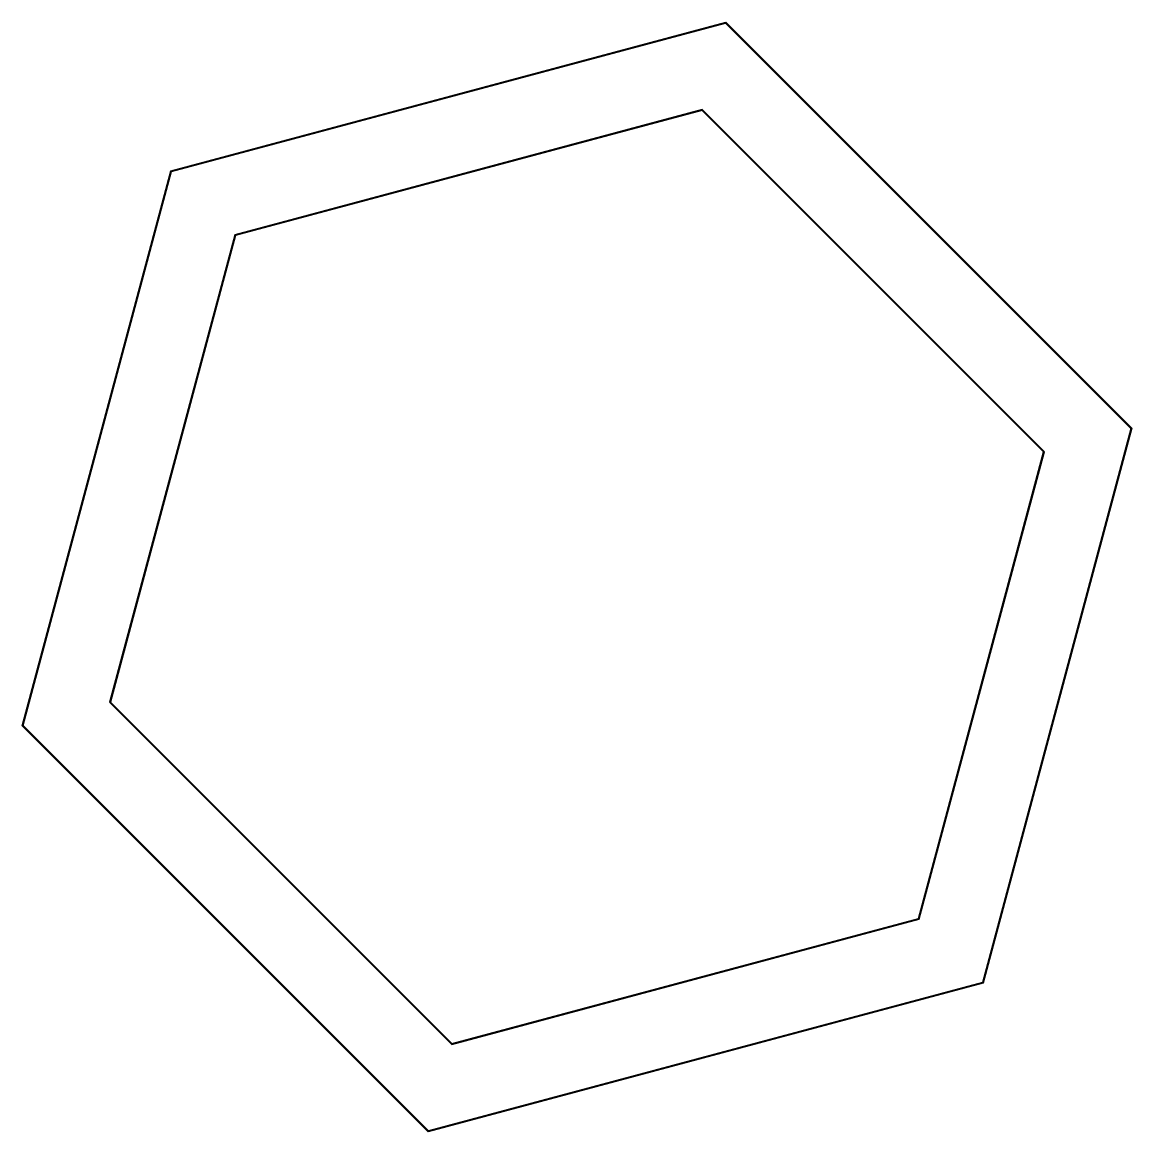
# Model space of a CAD drawing. Header units: millimetres. Extents: x -193 to -78, y 208 to 322.
import ezdxf

# ---------------------------------------------------------------- set-up
doc = ezdxf.new("R2010")
doc.units = ezdxf.units.MM
doc.layers.get('0').update_dxf_attribs({"linetype": 'CONTINUOUS'})

msp = doc.modelspace()

# ---------------------------------------------------------------- linework, layer by layer
for points in [[(-119.89, 322.31), (-77.94, 280.36), (-93.29, 223.04), (-150.61, 207.69), (-192.56, 249.64), (-177.21, 306.96)], [(-119.92, 322.22), (-78.03, 280.33), (-93.36, 223.11), (-150.58, 207.78), (-192.47, 249.67), (-177.14, 306.89)], [(-86.95, 277.94), (-122.31, 313.3), (-170.61, 300.36), (-183.55, 252.06), (-148.19, 216.7), (-99.89, 229.64)], [(-170.54, 300.29), (-183.45, 252.08), (-148.17, 216.8), (-99.96, 229.71), (-87.05, 277.92), (-122.33, 313.2)]]:
    msp.add_lwpolyline(points, close=True)

doc.saveas('drawing.dxf')
